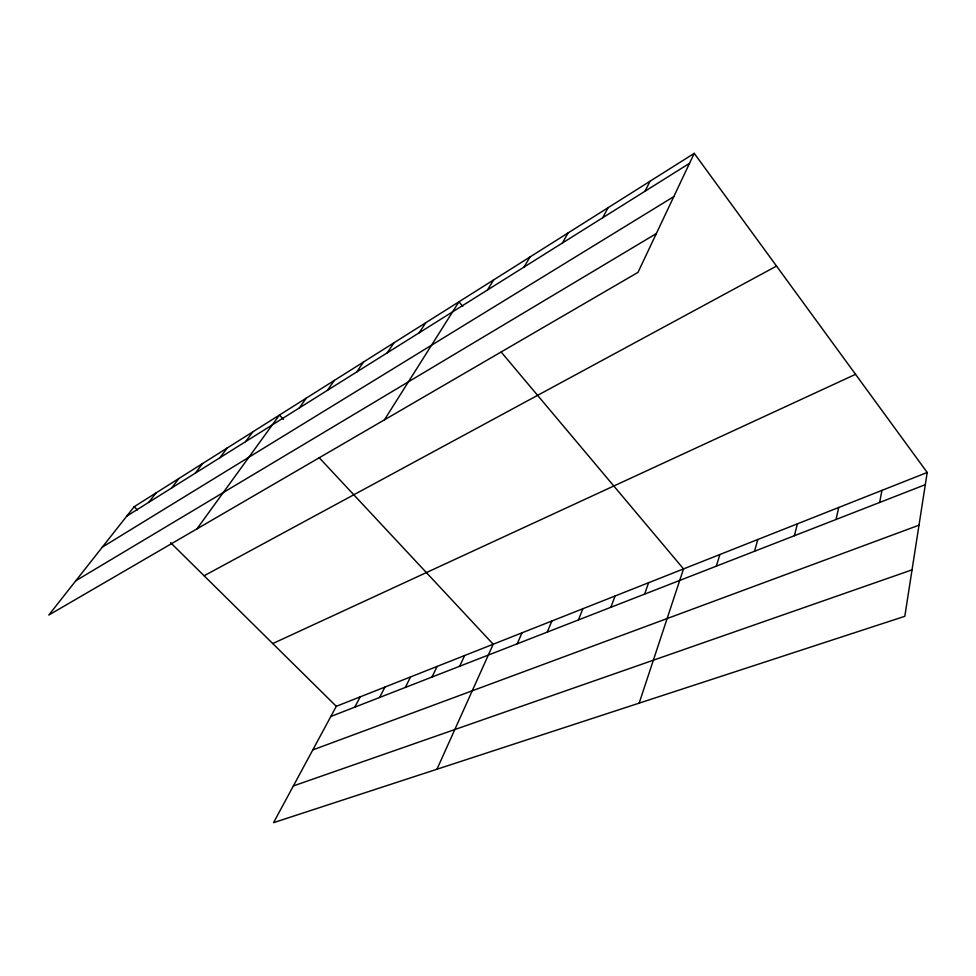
<?xml version="1.0" encoding="UTF-8"?>
<svg xmlns="http://www.w3.org/2000/svg" width="976" height="976" viewBox="0 0 976 976"><rect width="100%" height="100%" fill="white"/><g stroke="black" fill="none" stroke-linecap="round" stroke-linejoin="round"><path stroke-width="1.46" d="M927.2 472.469L904.813 616.307L273.561 822.646L336.305 706.319L927.2 472.469L694.229 153.354L134.176 506.715L48.8 615.039L637.999 272.377L694.229 153.354M879.657 502.469L881.95 490.379M836.054 519.476L838.726 507.483M794.391 535.726L797.38 523.844M754.521 551.269L757.815 539.508M716.323 566.165L719.898 554.514M639.158 703.147L683.529 568.91L501.225 352.104M644.587 594.14L648.625 582.721M610.854 607.304L615.1 595.994M578.426 619.943L582.855 608.743M547.255 632.106L551.843 621.017M517.231 643.806L521.989 632.838M436.943 769.247L493.209 644.221L319.128 457.622M459.635 666.266L464.649 655.53M431.99 677.051L437.114 666.425M405.333 687.446L410.567 676.929M644.99 191.247L650.065 181.219M379.615 697.474L384.947 687.067M354.788 707.161L360.205 696.864M602.668 217.77L608.072 207.717M562.42 243.012L568.093 232.935M524.063 267.046L529.992 256.969M487.5 289.982L493.649 279.905M384.422 419.851L458.927 301.816L462.746 306.354M419.204 332.792L425.731 322.751M387.289 352.8L393.962 342.808M356.716 371.966L363.523 362.011M327.411 390.339L334.341 380.42M299.303 407.956L306.33 398.086M196.932 528.894L279.429 415.056L283.467 419.387M245.61 441.616L252.808 431.856M219.966 457.707L227.225 448.008M195.298 473.165L202.618 463.527M171.581 488.037L178.95 478.46M148.742 502.347L156.148 492.843M126.734 516.145L689.52 163.321M102.309 547.146L673.794 196.615M75.847 580.72L656.323 233.581M204.106 575.779L776.53 266.082M272.755 643.562L855.549 374.32M330.803 716.506L925.297 484.669M312.796 749.91L918.989 525.186M293.349 785.948L912.048 569.85M134.176 506.715L137.409 509.899M170.568 542.656L336.305 706.319"/></g></svg>
